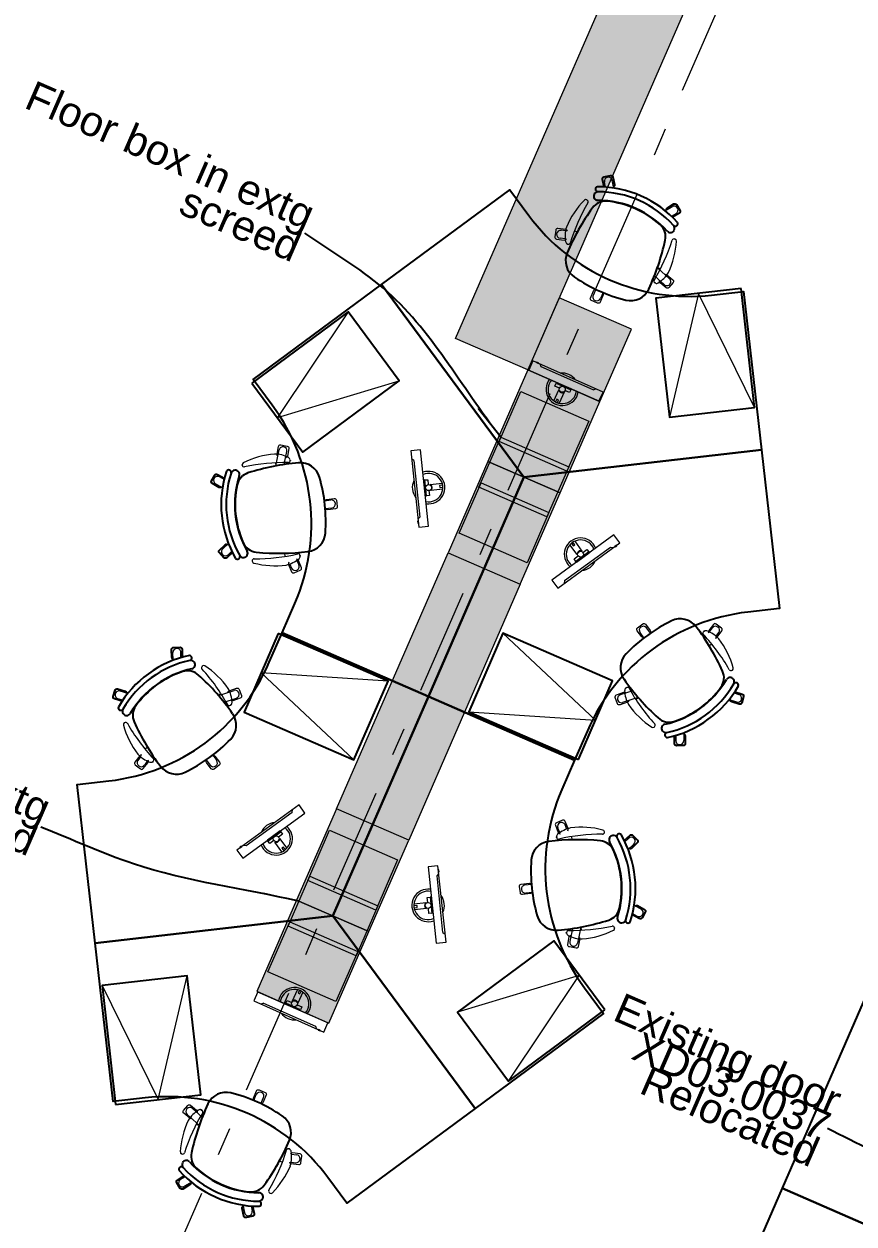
# Model space of a CAD drawing. Header units: millimetres. Extents: x -35034 to 431752, y -71616 to 25069.
# Drawn here: x 368942 to 373104, y -10963 to -4946 of the extents above; entities that cross this region are included whole.
import ezdxf
from ezdxf.enums import TextEntityAlignment as Align

# ---------------------------------------------------------------- set-up
doc = ezdxf.new("R2010")
doc.units = ezdxf.units.MM
doc.header["$MEASUREMENT"] = 0
doc.linetypes.add('Double Dashed', pattern=[1093.611073, 529.166651, -211.666656, 141.111112, -211.666656])
for name, color, linetype in [('A-15-MG_Structural_Grid', 7, 'Continuous'), ('A-25-M_Wall_Int', 7, 'Continuous'), ('ArchiCAD Doors', 7, 'Continuous')]:
    doc.layers.add(name, color=color, linetype=linetype)
for name, color, linetype, lineweight, true_color in [('A-15-MG_Structural_Grid_Pen_No__163', 7, 'Continuous', 0, 0x750077), ('A-35-M_FFE_Loose_SIEMENS P2_Pen_No__251', 7, 'Continuous', 13, 0xe8e8e8), ('ArchiCAD Doors_Pen_No__23', 7, 'Continuous', 30, 0x2a2a2a), ('ArchiCAD Doors_Pen_No__63', 7, 'Continuous', 20, 0x606060)]:
    doc.layers.add(name, color=color, linetype=linetype, lineweight=lineweight, true_color=true_color)
for name, color, linetype, lineweight in [('A-35-M_FFE_Loose_SIEMENS P2_Pen_No__5', 7, 'Continuous', 25), ('A-35-M_FFE_Loose_SIEMENS P2_Pen_No__9', 7, 'Continuous', 13), ('A-95-H_Fill_Plan_FloorTrunking_Pen_No__1', 7, 'Continuous', 13), ('A-95-H_Fill_Plan_FloorTrunking_Pen_No__101', 252, 'Continuous', 15), ('A-95-P_Text_1_50_GA_Pen_No__1', 7, 'Continuous', 13), ('A-95-P_Text_1_50_GA_Pen_No__85', 8, 'Continuous', 20), ('ArchiCAD Doors_Pen_No__1', 7, 'Continuous', 13), ('ArchiCAD Doors_Pen_No__3', 7, 'Continuous', 18), ('New_A-95-H_Fill_Plan_FloorTrunking_Pen_No__1', 7, 'Continuous', 13), ('New_A-95-H_Fill_Plan_FloorTrunking_Pen_No__101', 252, 'Continuous', 15), ('New_A-95-P_Text_1_50_GA_Pen_No__1', 7, 'Continuous', 13), ('New_A-95-P_Text_1_50_GA_Pen_No__101', 252, 'Continuous', 15), ('New_A-95-P_Text_1_50_GA_Pen_No__85', 8, 'Continuous', 20)]:
    doc.layers.add(name, color=color, linetype=linetype, lineweight=lineweight)
doc.styles.add('GENERATED_STYLE_4', font='')
doc.styles.get('GENERATED_STYLE_4').set_extended_font_data('Swis721 BT')
doc.dimstyles.new('GENERATED_STYLE__3', dxfattribs={"dimtxt": 0.18, "dimasz": 182.4, "dimexe": 0.18, "dimexo": 0.0625, "dimgap": 0.09, "dimtad": 0, "dimtih": 1, "dimtoh": 1, "dimdec": 4, "dimzin": 0, "dimdsep": 46, "dimcen": 0.09, "dimadec": 0, "dimazin": 0, "dimtfac": 1, "dimtdec": 4, "dimtmove": 0, "dimatfit": 3, "dimldrblk": 'ARROWHEAD_5', "dimfxl": 1, "dimtolj": 1, "dimtzin": 0, "dimarcsym": 0})

# ---------------------------------------------------------------- blocks, each defined once
blk = doc.blocks.new('Door with Sidelight on Side 2 19_3')
at = {"layer": 'ArchiCAD Doors_Pen_No__1', "linetype": 'Continuous'}
for p, q in [((-1036.5, 0), (-1036.5, -15)), ((1036.5, 0), (1036.5, -15)), ((-1036.5, -15), (-1036.5, -115)), ((1036.5, -15), (1036.5, -115)), ((-1036.5, -115), (-1036.5, -130)), ((1036.5, -115), (1036.5, -130))]:
    blk.add_line(p, q, dxfattribs=at)
at = {"layer": 'ArchiCAD Doors_Pen_No__23', "linetype": 'Continuous'}
for p, q in [((-1026.5, 0), (-1036.5, 0)), ((-1036.5, 0), (-1036.5, -130)), ((-960.5, 0), (-1026.5, 0)), ((-1026.5, 0), (-1026.5, -130)), ((-48.5, 0), (-960.5, 0)), ((-960.5, 0), (-960.5, -130)), ((-960.5, -130), (-960.5, 0)), ((-48.5, -130), (-48.5, 0)), ((63.5, 0), (-48.5, 0)), ((-48.5, 0), (-48.5, -130)), ((63.5, -130), (63.5, 0)), ((1026.5, 0), (960.5, 0)), ((960.5, 0), (960.5, -130)), ((1026.5, 0), (1036.5, 0)), ((1026.5, -130), (1026.5, 0)), ((1036.5, 0), (1036.5, -130)), ((-1026.5, -130), (-1036.5, -130)), ((-1026.5, -130), (-960.5, -130)), ((-960.5, -130), (-48.5, -130)), ((-48.5, -130), (63.5, -130)), ((960.5, -130), (1026.5, -130)), ((1026.5, -130), (1036.5, -130))]:
    blk.add_line(p, q, dxfattribs=at)
at = {"layer": 'ArchiCAD Doors_Pen_No__3', "linetype": 'Continuous'}
blk.add_line((960.5, 0), (960.5, 896.9), dxfattribs=at)
at = {"layer": 'ArchiCAD Doors_Pen_No__63', "linetype": 'Continuous'}
blk.add_arc((960.5, 0), 896.9, 90, 180, dxfattribs=at)
blk = doc.blocks.new('Wall_199_1', base_point=(389414.6, -10857.6))
at = {"layer": 'ArchiCAD Doors', "color": 251, "linetype": 'Continuous', "lineweight": 20, "true_color": 0x606060, "zscale": 1000, "rotation": 156.4404149440987}
blk.add_blockref('Door with Sidelight on Side 2 19_3', (374111.1, -4326.3), dxfattribs=at)
blk = doc.blocks.new('Standard grid marker')
at = {"layer": 'A-15-MG_Structural_Grid_Pen_No__163', "linetype": 'Double Dashed'}
blk.add_line((1000, 0), (29726, 0), dxfattribs=at)
at = {"layer": 'A-15-MG_Structural_Grid_Pen_No__163', "style": 'GENERATED_STYLE_4'}
for tag, p in [('AC_MarkerText_1_0', (-500, 41.2)), ('AC_MarkerText_1_1', (31226, 41.2))]:
    blk.add_attdef(tag, text='', height=350, rotation=90, dxfattribs=at).set_placement(p, align=Align.MIDDLE_CENTER)
blk = doc.blocks.new('ARROWHEAD_5')
at = {"color": 0, "linetype": 'Continuous', "lineweight": 0}
blk.add_line((0, 0), (-1, 0), dxfattribs=at)
blk.add_solid([(-1, 0.2679), (0, 0), (-1, -0.2679), (-1, 0.2679)], dxfattribs=at)

msp = doc.modelspace()

# ---------------------------------------------------------------- hatches: boundary and pattern name
at = {"layer": 'A-95-H_Fill_Plan_FloorTrunking_Pen_No__101', "linetype": 'Continuous', "lineweight": 0, "true_color": 0x727272}
for points in [[(371467.9, -6680.7), (371105.8, -6522.8), (372297.4, -3790.2), (372659.5, -3948.1)], [(371625.8, -6318.6), (371467.9, -6680.7), (371830, -6838.6), (371987.9, -6476.5)], [(371630.1, -7296.9), (371830, -6838.6), (371467.9, -6680.7), (371268.1, -7139)], [(371430.3, -7755.2), (371630.1, -7296.9), (371268.1, -7139), (371068.2, -7597.4)], [(370508.6, -8880.7), (371068.2, -7597.4), (371430.3, -7755.2), (370870.7, -9038.5)], [(370670.8, -9496.9), (370870.7, -9038.5), (370508.6, -8880.7), (370308.8, -9339)], [(370471, -9955.2), (370670.8, -9496.9), (370308.8, -9339), (370108.9, -9797.3)]]:
    msp.add_hatch(color=8, dxfattribs=at).paths.add_polyline_path(points)
at = {"layer": 'New_A-95-H_Fill_Plan_FloorTrunking_Pen_No__101', "linetype": 'Continuous', "lineweight": 0, "true_color": 0x727272}
for points in [[(371664.6, -7188.7), (371323.9, -7040.1), (371433.4, -6788.9), (371774.2, -6937.5)], [(371464.8, -7647), (371124, -7498.4), (371233.6, -7247.3), (371574.3, -7395.9)], [(370705.4, -9388.6), (370364.6, -9240.1), (370474.1, -8988.9), (370814.9, -9137.5)], [(370505.5, -9847), (370164.7, -9698.4), (370274.3, -9447.2), (370615, -9595.8)]]:
    msp.add_hatch(color=8, dxfattribs=at).paths.add_polyline_path(points)
at = {"layer": 'New_A-95-P_Text_1_50_GA_Pen_No__101', "linetype": 'Continuous', "lineweight": 0, "true_color": 0x727272}
for points in [[(371564.1, -7417.4), (371223, -7269), (371332.3, -7017.8), (371673.2, -7166)], [(370606.9, -9618.2), (370265.8, -9469.9), (370375, -9218.6), (370715.9, -9366.9)]]:
    msp.add_hatch(color=8, dxfattribs=at).paths.add_polyline_path(points)

# ---------------------------------------------------------------- linework, layer by layer
at = {"layer": 'A-35-M_FFE_Loose_SIEMENS P2_Pen_No__251', "linetype": 'Continuous'}
for p, q in [((371535.2, -6664.8), (371530.1, -6651.6)), ((371795.5, -6780.8), (371535.2, -6664.8)), ((371795.5, -6780.8), (371808.7, -6775.7)), ((370896.1, -7135), (370885.1, -7126.1)), ((370896.1, -7135), (370925.9, -7418.4)), ((370925.9, -7418.4), (370917, -7429.4)), ((371652.6, -7736.8), (371883.2, -7569.3)), ((371883.2, -7569.3), (371897.1, -7571.5)), ((371652.6, -7736.8), (371650.4, -7750.8)), ((370286.3, -8899.1), (370055.7, -9066.6)), ((370286.3, -8899.1), (370288.5, -8885.1)), ((370055.7, -9066.6), (370041.8, -9064.4)), ((371013, -9217.5), (371021.9, -9206.5)), ((371042.8, -9500.9), (371013, -9217.5)), ((371042.8, -9500.9), (371053.8, -9509.8)), ((370143.4, -9855.2), (370130.2, -9860.2)), ((370143.4, -9855.2), (370403.7, -9971.1)), ((370403.7, -9971.1), (370408.8, -9984.3))]:
    msp.add_line(p, q, dxfattribs=at)
at = {"layer": 'A-35-M_FFE_Loose_SIEMENS P2_Pen_No__251', "linetype": 'Continuous', "flags": 128}
for points in [[(371845.3, -6792), (371493.6, -6635.4), (371473.2, -6681), (371824.9, -6837.6)], [(371522, -6645.3), (371512.8, -6641.2), (371511.8, -6643.5), (371521, -6647.6)], [(371685.6, -6775.6), (371612.5, -6743.1), (371610.5, -6747.6), (371683.6, -6780.2)], [(370880.9, -7086.3), (370921.1, -7469.2), (370970.9, -7464), (370930.6, -7081.1)], [(370946.6, -7232.8), (370954.9, -7312.3), (370959.9, -7311.8), (370951.5, -7232.2)], [(370915.5, -7439.6), (370916.6, -7449.6), (370919.1, -7449.3), (370918, -7439.4)], [(371618, -7774.3), (371929.5, -7548), (371900.1, -7507.6), (371588.6, -7733.9)], [(371906.7, -7567.7), (371914.8, -7561.8), (371913.3, -7559.8), (371905.2, -7565.7)], [(371712, -7644.2), (371776.7, -7597.2), (371773.8, -7593.2), (371709.1, -7640.2)], [(370320.9, -8861.6), (370009.4, -9087.9), (370038.8, -9128.3), (370350.3, -8902.1)], [(370226.9, -8991.7), (370162.2, -9038.7), (370165.1, -9042.8), (370229.8, -8995.7)], [(370032.2, -9068.2), (370024.1, -9074.1), (370025.6, -9076.1), (370033.7, -9070.3)], [(371058, -9549.6), (371017.8, -9166.7), (370968, -9171.9), (371008.3, -9554.8)], [(371023.4, -9196.3), (371022.3, -9186.3), (371019.9, -9186.6), (371020.9, -9196.5)], [(370992.3, -9403.2), (370984, -9323.6), (370979, -9324.1), (370987.4, -9403.7)], [(370093.6, -9844), (370445.3, -10000.5), (370465.7, -9954.9), (370114, -9798.3)], [(370253.3, -9860.3), (370326.4, -9892.8), (370328.4, -9888.3), (370255.3, -9855.7)], [(370416.9, -9990.6), (370426.1, -9994.7), (370427.1, -9992.4), (370417.9, -9988.3)]]:
    msp.add_lwpolyline(points, close=True, dxfattribs=at)
for points in [[(371598.8, -6835.5), (371623.6, -6779.7, 0.565741), (371651, -6792), (371626.2, -6847.7)], [(371041.9, -7278.1), (370981.2, -7284.4, 0.565741), (370978, -7254.6), (371038.7, -7248.2)], [(371703.6, -7539.1), (371739.4, -7588.4, 0.565741), (371715.2, -7606.1), (371679.3, -7556.7)], [(370235.3, -9096.9), (370199.5, -9047.5, 0.565741), (370223.7, -9029.9), (370259.6, -9079.2)], [(370897, -9357.9), (370957.7, -9351.5, 0.565741), (370960.9, -9381.3), (370900.2, -9387.7)], [(370340.1, -9800.4), (370315.3, -9856.2, 0.565741), (370287.9, -9844), (370312.7, -9788.2)]]:
    msp.add_lwpolyline(points, format="xyb", dxfattribs=at)
for points in [[(371627.2, -6771.5), (371604.4, -6761.3), (371610.5, -6747.6), (371683.6, -6780.2), (371677.5, -6793.9), (371654.6, -6783.7)], [(371616.5, -6844.9), (371622.9, -6830.3), (371613.8, -6826.3), (371607.3, -6840.8)], [(370972.2, -7285.4), (370974.8, -7310.2), (370959.9, -7311.8), (370951.5, -7232.2), (370966.5, -7230.7), (370969.1, -7255.5)], [(371041.2, -7258), (371025.3, -7259.7), (371026.3, -7269.6), (371042.2, -7268)], [(371686.6, -7549.7), (371695.9, -7562.6), (371704, -7556.7), (371694.7, -7543.8)], [(371744.7, -7595.7), (371765, -7581), (371773.8, -7593.2), (371709.1, -7640.2), (371700.2, -7628), (371720.5, -7613.4)], [(370194.2, -9040.2), (370173.9, -9054.9), (370165.1, -9042.8), (370229.8, -8995.7), (370238.7, -9007.9), (370218.4, -9022.6)], [(370252.3, -9086.2), (370243, -9073.3), (370234.9, -9079.2), (370244.3, -9092.1)], [(370966.7, -9350.5), (370964.1, -9325.7), (370979, -9324.1), (370987.4, -9403.7), (370972.4, -9405.2), (370969.8, -9380.4)], [(370897.7, -9377.9), (370913.6, -9376.2), (370912.6, -9366.3), (370896.7, -9368)], [(370322.5, -9791), (370316, -9805.6), (370325.1, -9809.6), (370331.6, -9795.1)], [(370311.7, -9864.4), (370334.5, -9874.6), (370328.4, -9888.3), (370255.3, -9855.7), (370261.4, -9842), (370284.3, -9852.2)]]:
    msp.add_lwpolyline(points, dxfattribs=at)
at = {"layer": 'A-35-M_FFE_Loose_SIEMENS P2_Pen_No__251', "linetype": 'Continuous'}
for centre in [(371640.9, -6777.6), (370970.6, -7270.5), (371732.6, -7604.5), (370206.3, -9031.4), (370968.3, -9365.5), (370298, -9858.3)]:
    msp.add_circle(centre, 15, dxfattribs=at)
for centre, radius, start, end in [((371640.9, -6777.6), 81.6, 141.81589, 350.18415), ((371640.9, -6777.6), 71.6, 139.78441, 352.21563), ((371640.9, -6777.6), 81.6, 35.05218, 96.94786), ((370970.6, -7270.5), 81.6, 261.81589, 110.18415), ((370970.6, -7270.5), 71.6, 259.78441, 112.21563), ((370970.6, -7270.5), 81.6, 155.05218, 216.94786), ((371732.6, -7604.5), 81.6, 21.81589, 230.18415), ((371732.6, -7604.5), 71.6, 19.78441, 232.21563), ((371732.6, -7604.5), 81.6, 275.05218, 336.94786), ((370206.3, -9031.4), 81.6, 95.05218, 156.94786), ((370206.3, -9031.4), 81.6, 201.81589, 50.18415), ((370206.3, -9031.4), 71.6, 199.78441, 52.21563), ((370968.3, -9365.5), 81.6, 81.81589, 290.18415), ((370968.3, -9365.5), 71.6, 79.78441, 292.21563), ((370968.3, -9365.5), 81.6, 335.05218, 36.94786), ((370298, -9858.3), 81.6, 321.81589, 170.18415), ((370298, -9858.3), 71.6, 319.78441, 172.21563), ((370298, -9858.3), 81.6, 215.05218, 276.94786)]:
    msp.add_arc(centre, radius, start, end, dxfattribs=at)
at = {"layer": 'A-35-M_FFE_Loose_SIEMENS P2_Pen_No__5', "linetype": 'Continuous'}
for p, q in [((371800.7, -5799.5), (371800.2, -5800.5)), ((371665.7, -6048.3), (371667.6, -6049.2)), ((372108.1, -6245.3), (372106.1, -6244.4)), ((370276.1, -7132.1), (370276.3, -7134.2)), ((370043.7, -7621.2), (370044.7, -7621.1)), ((370326.7, -7613.7), (370326.5, -7611.6)), ((372351.8, -7990.6), (372350.1, -7991.9)), ((372499.8, -8232), (372499.2, -8231.1)), ((371960.1, -8275.2), (371961.8, -8274)), ((369978.8, -8360.7), (369977.1, -8361.9)), ((369439.1, -8404), (369439.7, -8404.8)), ((369587.1, -8645.3), (369588.8, -8644.1)), ((371612.2, -9022.2), (371612.4, -9024.3)), ((371895.2, -9014.7), (371894.2, -9014.8)), ((371662.8, -9503.8), (371662.6, -9501.7)), ((369830.8, -10390.6), (369832.8, -10391.5)), ((370273.2, -10587.6), (370271.3, -10586.7)), ((370138.2, -10836.5), (370138.7, -10835.5))]:
    msp.add_line(p, q, dxfattribs=at)
at = {"layer": 'A-35-M_FFE_Loose_SIEMENS P2_Pen_No__5', "linetype": 'Continuous', "flags": 128}
for points in [[(371851.7, -5763.1), (371842.6, -5725, -0.414214), (371850, -5712.9), (371882.1, -5705.2, -0.414214), (371894.1, -5712.6), (371903.3, -5750.8, -0.339096), (371898.3, -5761.9)], [(372162.3, -5879.3, -0.312027), (372166.9, -5868.9), (372200.4, -5848.3, -0.414214), (372214.1, -5851.7), (372231.4, -5879.8, -0.414214), (372228.1, -5893.6), (372194.6, -5914.1, -0.021405), (372193.8, -5914.5)], [(371665.8, -6093, 0.360038), (371702, -6215.3)], [(369932, -7268.1, -0.312027), (369920.7, -7269.4), (369886.2, -7250.6, -0.414214), (369882.1, -7237), (369897.9, -7208, -0.414214), (369911.5, -7204), (369946, -7222.8, -0.021405), (369946.7, -7223.2)], [(370365.4, -7591.3, 0.360038), (370453.2, -7498.7)], [(369986.7, -7595.2), (369958.2, -7622.2, -0.414214), (369944.1, -7621.8), (369921.3, -7597.8, -0.414214), (369921.7, -7583.7), (369950.2, -7556.7, -0.339096), (369962.3, -7555.4)], [(372313.1, -7968.3, 0.360038), (372189, -7938.5)], [(369689, -8130.7, -0.312027), (369682.3, -8121.5), (369681.3, -8082.3, -0.414214), (369691, -8072), (369724, -8071.2, -0.414214), (369734.3, -8080.9), (369735.3, -8120.2, -0.021405), (369735.3, -8121)], [(369433.1, -8341.6), (369395.5, -8330.4, -0.414214), (369388.7, -8318), (369398.1, -8286.3, -0.414214), (369410.6, -8279.6), (369448.2, -8290.8, -0.339096), (369455.4, -8300.6)], [(372505.8, -8294.3), (372543.4, -8305.5, -0.414214), (372550.2, -8317.9), (372540.8, -8349.6, -0.414214), (372528.3, -8356.3), (372490.7, -8345.1, -0.339096), (372483.5, -8335.3)], [(372249.9, -8505.2, -0.312027), (372256.6, -8514.4), (372257.7, -8553.7, -0.414214), (372247.9, -8563.9), (372214.9, -8564.8, -0.414214), (372204.6, -8555), (372203.6, -8515.8, -0.021405), (372203.7, -8514.9)], [(369625.9, -8667.6, 0.360038), (369749.9, -8697.4)], [(371952.2, -9040.7), (371980.7, -9013.7, -0.414214), (371994.8, -9014.1), (372017.6, -9038.1, -0.414214), (372017.2, -9052.2), (371988.7, -9079.3, -0.339096), (371976.6, -9080.5)], [(371573.5, -9044.7, 0.360038), (371485.7, -9137.2)], [(372006.9, -9367.8, -0.312027), (372018.2, -9366.6), (372052.8, -9385.3, -0.414214), (372056.8, -9398.9), (372041, -9427.9, -0.414214), (372027.4, -9431.9), (371992.9, -9413.1, -0.021405), (371992.2, -9412.7)], [(370273.1, -10542.9, 0.360038), (370236.9, -10420.6)], [(369776.6, -10756.7, -0.312027), (369772, -10767.1), (369738.5, -10787.6, -0.414214), (369724.8, -10784.3), (369707.5, -10756.1, -0.414214), (369710.8, -10742.3), (369744.3, -10721.8, -0.021405), (369745.1, -10721.4)], [(370087.2, -10872.8), (370096.3, -10911, -0.414214), (370088.9, -10923), (370056.8, -10930.7, -0.414214), (370044.8, -10923.3), (370035.6, -10885.1, -0.339096), (370040.6, -10874)]]:
    msp.add_lwpolyline(points, format="xyb", dxfattribs=at)
for points in [[(372390.1, -6305.1), (372549.9, -6286.9), (372640.4, -7081.8), (371448.1, -7217.5), (370734.4, -6252.8), (371377.5, -5777), (371473.1, -5906.3, 0.267949)], [(370186.9, -6857.9), (370091.2, -6728.6), (370734.4, -6252.8), (371448.1, -7217.5), (370969.5, -8318), (370235.8, -7998.9), (370300, -7851.5, 0.267949)], [(371767.2, -8489.6), (371703.1, -8637), (370969.5, -8318), (371448.1, -7217.5), (372640.4, -7081.8), (372730.8, -7876.7), (372571.1, -7894.9, 0.267949)], [(370171.7, -8146.3), (370235.8, -7998.9), (370969.5, -8318), (370490.8, -9418.4), (369298.5, -9554.1), (369208.1, -8759.2), (369367.8, -8741.1, 0.267949)], [(371752, -9778), (371847.7, -9907.3), (371204.5, -10383.1), (370490.8, -9418.4), (370969.5, -8318), (371703.1, -8637), (371638.9, -8784.5, 0.267949)], [(369548.8, -10330.8), (369389, -10349), (369298.5, -9554.1), (370490.8, -9418.4), (371204.5, -10383.1), (370561.4, -10858.9), (370465.8, -10729.6, 0.267949)]]:
    msp.add_lwpolyline(points, format="xyb", close=True, dxfattribs=at)
for points in [[(372537.6, -6272.3), (372110.4, -6320.9), (372178.2, -6917.1), (372605.5, -6868.4)], [(370084.7, -6746.6), (370340.4, -7092.3), (370822.8, -6735.4), (370567, -6389.7)], [(370217, -8002.2), (370045.5, -8396.5), (370595.7, -8635.8), (370767.2, -8241.5)], [(371721.9, -8633.7), (371893.4, -8239.4), (371343.2, -8000.1), (371171.7, -8394.4)], [(371854.2, -9889.3), (371598.5, -9543.6), (371116.1, -9900.5), (371371.9, -10246.2)], [(369401.3, -10363.6), (369828.5, -10315), (369760.7, -9718.8), (369333.4, -9767.5)], [(373230.4, -10994.8), (373653.1, -10022.7), (373167.1, -9811.4), (372744.4, -10783.4)], [(372807.6, -11966.8), (373230.4, -10994.8), (372744.4, -10783.4), (372321.6, -11755.4)]]:
    msp.add_lwpolyline(points, close=True, dxfattribs=at)
at = {"layer": 'A-35-M_FFE_Loose_SIEMENS P2_Pen_No__5', "linetype": 'Continuous'}
for centre, radius, start, end in [((371820.4, -5774.6), 12.9, 102.98013, 256.96536), ((371817.2, -6303.2), 541.3, 42.01696, 89.98308), ((371857.7, -5914.1), 80, 84.06711, 144.40641), ((371819.4, -5809), 21, 156.00002, 269.74273), ((371820.5, -5808.9), 21.9, 89.02861, 154.40601), ((371817.2, -6303.2), 473.2, 42.25365, 89.74639), ((371816.9, -6304), 517.1, 42.34737, 89.65268), ((371817.2, -6303.2), 471.3, 47.93293, 84.06711), ((372760.8, -6560.5), 1190.7, 144.40641, 156.88207), ((372079.4, -6012.8), 80, 347.59364, 47.93293), ((372183.5, -5969.9), 21, 336.00002, 42.30819), ((372208, -5947.1), 12.9, 235.03469, 29.01992), ((372183, -5970.9), 21, 222.25731, 336.00002), ((370994.6, -5774.2), 1190.7, 335.11797, 347.59364), ((372160.1, -5533.2), 821.7, 236.11663, 255.88342), ((371984, -6233.1), 100, 255.88342, 335.11797), ((370424.8, -8331.9), 1190.7, 95.11797, 107.59364), ((370327.5, -7245.6), 100, 15.88342, 95.11797), ((370471.7, -7355), 541.3, 162.01696, 209.98308), ((370472.6, -7354.9), 517.1, 162.34737, 209.65268), ((369967.9, -7194.6), 12.9, 355.03469, 149.01992), ((369999.9, -7204.5), 21, 96.00002, 162.30819), ((370471.6, -7355), 473.2, 162.25365, 209.74639), ((370000.9, -7204.4), 21, 342.25731, 96.00002), ((370089.1, -7273.2), 80, 107.59364, 167.93293), ((369633.4, -7443.1), 821.7, 356.11663, 15.88342), ((370471.7, -7355), 471.3, 167.93293, 204.06711), ((370114.4, -7514.5), 80, 204.06711, 264.40641), ((370012.3, -7616.6), 12.9, 222.98013, 16.96536), ((370042, -7599.3), 21.9, 209.02861, 274.40601), ((370042.5, -7600.2), 21, 276.00002, 29.74273), ((370222.7, -6409.2), 1190.7, 264.40641, 276.88207), ((372550.7, -8676.3), 821.7, 116.11663, 135.88342), ((371360.7, -8682.9), 1190.7, 24.40641, 36.88207), ((369883.6, -8641.5), 541.3, 102.01696, 149.98308), ((369770.6, -8125.1), 12.9, 295.03469, 89.01992), ((372032.6, -8173.9), 100, 135.88342, 215.11797), ((369884.1, -8642.3), 517.1, 102.34737, 149.65268), ((369883.6, -8641.5), 473.2, 102.25365, 149.74639), ((369778, -8157.7), 21, 36.00002, 102.30819), ((369778.7, -8158.6), 21, 282.25731, 36.00002), ((369883.6, -8641.5), 471.3, 107.93293, 144.06711), ((369763.1, -8269.3), 80, 47.59364, 107.93293), ((369014.1, -9089.4), 1190.7, 35.11797, 47.59364), ((372924.8, -7546.5), 1190.7, 215.11797, 227.59364), ((372055.3, -7994.4), 473.2, 282.25365, 329.74639), ((372372.1, -8224), 80, 324.06711, 24.40641), ((372482.2, -8243.4), 21, 36.00002, 149.74273), ((372481.7, -8244.3), 21.9, 329.02861, 34.40601), ((372054.8, -7993.7), 517.1, 282.34737, 329.65268), ((372055.3, -7994.4), 541.3, 282.01696, 329.98308), ((372055.3, -7994.4), 471.3, 287.93293, 324.06711), ((372511.6, -8261.4), 12.9, 342.98013, 136.96536), ((369427.3, -8374.5), 12.9, 162.98013, 316.96536), ((369457.2, -8391.6), 21.9, 149.02861, 214.40601), ((369456.7, -8392.5), 21, 216.00002, 329.74273), ((369566.8, -8411.9), 80, 144.06711, 204.40641), ((369906.3, -8462), 100, 315.88342, 35.11797), ((370578.2, -7953), 1190.7, 204.40641, 216.88207), ((372175.8, -8366.6), 80, 227.59364, 287.93293), ((372160.2, -8477.4), 21, 102.25731, 216.00002), ((369388.2, -7959.6), 821.7, 296.11663, 315.88342), ((372160.9, -8478.2), 21, 216.00002, 282.30819), ((372168.3, -8510.8), 12.9, 115.03469, 269.01992), ((371896.4, -9035.7), 21, 96.00002, 209.74273), ((371896.9, -9036.6), 21.9, 29.02861, 94.40601), ((371926.6, -9019.3), 12.9, 42.98013, 196.96536), ((371466.3, -9281), 517.1, 342.34737, 29.65268), ((371467.2, -9280.9), 541.3, 342.01696, 29.98308), ((371716.2, -10226.7), 1190.7, 84.40641, 96.88207), ((371824.5, -9121.4), 80, 24.06711, 84.40641), ((371467.3, -9280.9), 473.2, 342.25365, 29.74639), ((372305.5, -9192.8), 821.7, 176.11663, 195.88342), ((371467.2, -9280.9), 471.3, 347.93293, 24.06711), ((371849.8, -9362.7), 80, 287.59364, 347.93293), ((371611.4, -9390.3), 100, 195.88342, 275.11797), ((371514.1, -8304), 1190.7, 275.11797, 287.59364), ((371938, -9431.5), 21, 162.25731, 276.00002), ((371939, -9431.4), 21, 276.00002, 342.30819), ((371971, -9441.3), 12.9, 175.03469, 329.01992), ((369954.9, -10402.8), 100, 75.88342, 155.11797), ((369778.8, -11102.7), 821.7, 56.11663, 75.88342), ((370944.3, -10861.7), 1190.7, 155.11797, 167.59364), ((369178.1, -10075.4), 1190.7, 324.40641, 336.88207), ((369755.9, -10665), 21, 42.25731, 156.00002), ((369859.6, -10623.1), 80, 167.59364, 227.93293), ((369730.9, -10688.8), 12.9, 55.03469, 209.01992), ((370121.7, -10332.7), 541.3, 222.01696, 269.98308), ((369755.4, -10666), 21, 156.00002, 222.30819), ((370122.1, -10331.9), 517.1, 222.34737, 269.65268), ((370121.7, -10332.7), 473.2, 222.25365, 269.74639), ((370121.7, -10332.7), 471.3, 227.93293, 264.06711), ((370081.3, -10721.8), 80, 264.06711, 324.40641), ((370119.5, -10826.9), 21, 336.00002, 89.74273), ((370118.4, -10827), 21.9, 269.02861, 334.40601), ((370118.5, -10861.3), 12.9, 282.98013, 76.96536)]:
    msp.add_arc(centre, radius, start, end, dxfattribs=at)
at = {"layer": 'A-35-M_FFE_Loose_SIEMENS P2_Pen_No__9', "linetype": 'Continuous'}
for p, q in [((371857.8, -5763.5), (371852.3, -5738.7)), ((371899.7, -5768.3), (371891.4, -5730.2)), ((371764.8, -5827.9), (371763, -5827.1)), ((372157.3, -5882.2), (372191.7, -5862.1)), ((372189.1, -5909.9), (372211.9, -5896.6)), ((371657.3, -5983), (371634.7, -5980.5)), ((371701.9, -5982.3), (371716.4, -5988.8)), ((371655.3, -6023), (371630.3, -6020.2)), ((371680.8, -6044.1), (371686.7, -6046.7)), ((372205.6, -6024.1), (372207.3, -6024.9)), ((372118.1, -6168.5), (372179.2, -6222.9)), ((372132.8, -6174.2), (372118.4, -6167.8)), ((372101.1, -6231.2), (372095.2, -6228.6)), ((372103.2, -6208.7), (372152.6, -6252.8)), ((371808.9, -6276.1), (371795.6, -6306.5)), ((371845.5, -6292.3), (371832.2, -6322.6)), ((372324, -6296.6), (372178.2, -6917.1)), ((372605.5, -6868.4), (372324, -6296.6)), ((370567, -6389.7), (370212.6, -6919.4)), ((370212.6, -6919.4), (370822.8, -6735.4)), ((370204.5, -7161.8), (370221.1, -7081.6)), ((370246.9, -7154.6), (370260.3, -7089.7)), ((370035.8, -7158.2), (370035.6, -7156.3)), ((370202.1, -7146.2), (370203.8, -7161.9)), ((370267.4, -7145.2), (370268.1, -7151.6)), ((369945.2, -7229.6), (369922.2, -7216.5)), ((369937, -7271), (369902.4, -7251.3)), ((370448, -7336), (370481, -7332.4)), ((370452.3, -7375.8), (370485.3, -7372.1)), ((369967.2, -7551), (369938.3, -7577.2)), ((369984, -7589.7), (369965.2, -7606.8)), ((370086.2, -7638.1), (370086.4, -7640)), ((370251.4, -7615.3), (370249.8, -7599.5)), ((370309.9, -7635.3), (370320.1, -7658.4)), ((370315.5, -7602.7), (370314.8, -7596.3)), ((370274.3, -7653.7), (370283.4, -7674.5)), ((371807.6, -8436.6), (371343.2, -8000.1)), ((372050.7, -8024.4), (372031.1, -7997.7)), ((372083, -8000.8), (372063.3, -7974)), ((372378.9, -7994.3), (372393.9, -7974)), ((372412.6, -8016), (372426.1, -7997.7)), ((372347.9, -8005.8), (372342.7, -8009.6)), ((372390.9, -8055), (372378, -8064.3)), ((369689, -8136.5), (369688.8, -8096.6)), ((369728.9, -8122.9), (369728.8, -8096.4)), ((369836.1, -8165.6), (369837.6, -8164.5)), ((370767.2, -8241.5), (370131.3, -8199.3)), ((370131.3, -8199.3), (370595.7, -8635.8)), ((372493.2, -8186.6), (372494.7, -8185.5)), ((369461.6, -8302.6), (369424.4, -8290.7)), ((369917.3, -8313.6), (369995.1, -8287.9)), ((371994.2, -8289.3), (371931.3, -8310.1)), ((371975.8, -8276.2), (371981, -8272.4)), ((372502.4, -8299.3), (372526.6, -8307.1)), ((369436.5, -8336.6), (369412.3, -8328.8)), ((369929.7, -8303.7), (369916.9, -8313)), ((369944.7, -8346.6), (370007.6, -8325.9)), ((369963.2, -8359.7), (369957.9, -8363.5)), ((372021.6, -8322.4), (371943.8, -8348)), ((372009.2, -8332.2), (372022, -8322.9)), ((372477.3, -8333.3), (372514.5, -8345.2)), ((371171.7, -8394.4), (371807.6, -8436.6)), ((369445.7, -8449.3), (369444.2, -8450.4)), ((372102.8, -8470.3), (372101.3, -8471.4)), ((372210, -8513), (372210.1, -8539.5)), ((372249.9, -8499.4), (372250.1, -8539.3)), ((369548.1, -8581), (369560.9, -8571.6)), ((369526.3, -8619.9), (369512.8, -8638.3)), ((369560, -8641.6), (369545.1, -8661.9)), ((369591, -8630.1), (369596.2, -8626.3)), ((369855.9, -8635.1), (369875.6, -8661.9)), ((369888.3, -8611.6), (369907.9, -8638.3)), ((371664.6, -8982.3), (371655.5, -8961.4)), ((371629, -9000.6), (371618.8, -8977.5)), ((371687.5, -9020.6), (371689.1, -9036.4)), ((371852.7, -8997.8), (371852.5, -8995.9)), ((371623.4, -9033.2), (371624.1, -9039.7)), ((371954.9, -9046.2), (371973.7, -9029.1)), ((371971.7, -9084.9), (372000.6, -9058.7)), ((371486.6, -9260.2), (371453.6, -9263.8)), ((371490.9, -9299.9), (371457.9, -9303.6)), ((372001.9, -9364.9), (372036.5, -9384.7)), ((371993.7, -9406.3), (372016.7, -9419.4)), ((371671.5, -9490.7), (371670.8, -9484.3)), ((371692.1, -9481.3), (371678.6, -9546.2)), ((371734.4, -9474.1), (371717.8, -9554.3)), ((371736.8, -9489.8), (371735.1, -9474)), ((371903.1, -9477.7), (371903.3, -9479.6)), ((369614.9, -10339.3), (369760.7, -9718.8)), ((371726.4, -9716.5), (371116.1, -9900.5)), ((371371.9, -10246.2), (371726.4, -9716.5)), ((369333.4, -9767.5), (369614.9, -10339.3)), ((370093.4, -10343.6), (370106.7, -10313.3)), ((370130, -10359.9), (370143.4, -10329.4)), ((369835.7, -10427.2), (369786.3, -10383.1)), ((369837.9, -10404.7), (369843.7, -10407.3)), ((369820.8, -10467.5), (369759.7, -10413)), ((369806.1, -10461.7), (369820.6, -10468.2)), ((370258.1, -10591.8), (370252.2, -10589.2)), ((369733.3, -10611.8), (369731.6, -10611)), ((370237, -10653.6), (370222.5, -10647.1)), ((370283.6, -10612.9), (370308.6, -10615.7)), ((370281.7, -10653), (370304.2, -10655.4)), ((369749.9, -10726), (369727, -10739.3)), ((369781.6, -10753.7), (369747.2, -10773.8)), ((370174.1, -10808.1), (370175.9, -10808.8)), ((370039.2, -10867.6), (370047.5, -10905.7)), ((370081.2, -10872.4), (370086.6, -10897.2))]:
    msp.add_line(p, q, dxfattribs=at)
at = {"layer": 'A-35-M_FFE_Loose_SIEMENS P2_Pen_No__9', "linetype": 'Continuous', "flags": 128}
for points in [[(371851.7, -5763.1), (371842.6, -5725, -0.414214), (371850, -5712.9), (371882.1, -5705.2, -0.414214), (371894.1, -5712.6), (371903.3, -5750.8, -0.339096), (371898.3, -5761.9)], [(372162.3, -5879.3, -0.312027), (372166.9, -5868.9), (372200.4, -5848.3, -0.414214), (372214.1, -5851.7), (372231.4, -5879.8, -0.414214), (372228.1, -5893.6), (372194.6, -5914.1, -0.021405), (372193.8, -5914.5)], [(371666.6, -5984, 0.292825), (371658.4, -5977), (371619.5, -5971.6, 0.414214), (371608.2, -5980.1), (371603.7, -6012.8, 0.414214), (371612.2, -6024.1), (371651.1, -6029.5, 0.333583), (371661.6, -6023.7)], [(372155.2, -6201.6, -0.292825), (372165.9, -6203), (372196, -6228.3, -0.414214), (372197.2, -6242.3), (372175.9, -6267.6, -0.414214), (372161.8, -6268.8), (372131.8, -6243.5, -0.333583), (372129.1, -6231.8)], [(371844.8, -6293.9, -0.272712), (371846.2, -6304), (371831.1, -6340.3, -0.414214), (371818.1, -6345.7), (371787.5, -6333, -0.414214), (371782.1, -6319.9), (371797.2, -6283.7, -0.353143), (371808.2, -6277.7)], [(370214.6, -7113.1, -0.292825), (370210.5, -7103.1), (370217.4, -7064.5, -0.414214), (370229, -7056.4), (370261.5, -7062.2, -0.414214), (370269.6, -7073.8), (370262.7, -7112.4, -0.333583), (370253.9, -7120.6)], [(369932, -7268.1, -0.312027), (369920.7, -7269.4), (369886.2, -7250.6, -0.414214), (369882.1, -7237), (369897.9, -7208, -0.414214), (369911.5, -7204), (369946, -7222.8, -0.021405), (369946.7, -7223.2)], [(370449.9, -7335.8, -0.272712), (370457.9, -7329.5), (370496.8, -7324.4, -0.414214), (370508, -7333), (370512.3, -7365.8, -0.414214), (370503.7, -7377), (370464.7, -7382.1, -0.353143), (370454, -7375.6)], [(369986.7, -7595.2), (369958.2, -7622.2, -0.414214), (369944.1, -7621.8), (369921.3, -7597.8, -0.414214), (369921.7, -7583.7), (369950.2, -7556.7, -0.339096), (369962.3, -7555.4)], [(370270.5, -7645, 0.292825), (370268.5, -7655.7), (370283.3, -7692, 0.414214), (370296.4, -7697.5), (370327, -7685.1, 0.414214), (370332.5, -7672.1), (370317.7, -7635.7, 0.333583), (370307.4, -7629.5)], [(372049.6, -8022.9, -0.272712), (372040.2, -8019.1), (372016.3, -7987.9, -0.414214), (372018.1, -7973.9), (372044.3, -7953.8, -0.414214), (372058.4, -7955.6), (372082.3, -7986.8, -0.353143), (372081.9, -7999.4)], [(372407.1, -8023.6, 0.292825), (372417.2, -8020), (372441.4, -7989, 0.414214), (372439.6, -7974.9), (372413.6, -7954.6, 0.414214), (372399.5, -7956.4), (372375.4, -7987.4, 0.333583), (372375.2, -7999.4)], [(369689, -8130.7, -0.312027), (369682.3, -8121.5), (369681.3, -8082.3, -0.414214), (369691, -8072), (369724, -8071.2, -0.414214), (369734.3, -8080.9), (369735.3, -8120.2, -0.021405), (369735.3, -8121)], [(369433.1, -8341.6), (369395.5, -8330.4, -0.414214), (369388.7, -8318), (369398.1, -8286.3, -0.414214), (369410.6, -8279.6), (369448.2, -8290.8, -0.339096), (369455.4, -8300.6)], [(369964.6, -8298, -0.292825), (369971.1, -8289.4), (370008.1, -8276, -0.414214), (370020.9, -8282), (370032.1, -8313.1, -0.414214), (370026.1, -8325.9), (369989.2, -8339.3, -0.333583), (369977.7, -8335.7)], [(371974.3, -8338, -0.292825), (371967.8, -8346.5), (371930.8, -8359.9, -0.414214), (371918, -8353.9), (371906.8, -8322.8, -0.414214), (371912.8, -8310), (371949.7, -8296.7, -0.333583), (371961.2, -8300.2)], [(372505.8, -8294.3), (372543.4, -8305.5, -0.414214), (372550.2, -8317.9), (372540.8, -8349.6, -0.414214), (372528.3, -8356.3), (372490.7, -8345.1, -0.339096), (372483.5, -8335.3)], [(372249.9, -8505.2, -0.312027), (372256.6, -8514.4), (372257.7, -8553.7, -0.414214), (372247.9, -8563.9), (372214.9, -8564.8, -0.414214), (372204.6, -8555), (372203.6, -8515.8, -0.021405), (372203.7, -8514.9)], [(369531.8, -8612.4, 0.292825), (369521.7, -8616), (369497.5, -8646.9, 0.414214), (369499.3, -8661), (369525.3, -8681.3, 0.414214), (369539.4, -8679.5), (369563.5, -8648.5, 0.333583), (369563.7, -8636.5)], [(369889.3, -8613, -0.272712), (369898.7, -8616.8), (369922.6, -8648, -0.414214), (369920.8, -8662), (369894.6, -8682.1, -0.414214), (369880.5, -8680.3), (369856.7, -8649.1, -0.353143), (369857, -8636.5)], [(371668.4, -8990.9, 0.292825), (371670.4, -8980.3), (371655.6, -8943.9, 0.414214), (371642.6, -8938.4), (371612, -8950.8, 0.414214), (371606.4, -8963.8), (371621.2, -9000.2, 0.333583), (371631.5, -9006.4)], [(371952.2, -9040.7), (371980.7, -9013.7, -0.414214), (371994.8, -9014.1), (372017.6, -9038.1, -0.414214), (372017.2, -9052.2), (371988.7, -9079.3, -0.339096), (371976.6, -9080.5)], [(371489.1, -9300.1, -0.272712), (371481.1, -9306.4), (371442.1, -9311.5, -0.414214), (371430.9, -9302.9), (371426.6, -9270.1, -0.414214), (371435.2, -9258.9), (371474.2, -9253.8, -0.353143), (371484.9, -9260.4)], [(372006.9, -9367.8, -0.312027), (372018.2, -9366.6), (372052.8, -9385.3, -0.414214), (372056.8, -9398.9), (372041, -9427.9, -0.414214), (372027.4, -9431.9), (371992.9, -9413.1, -0.021405), (371992.2, -9412.7)], [(371724.3, -9522.8, -0.292825), (371728.4, -9532.8), (371721.5, -9571.5, -0.414214), (371709.9, -9579.5), (371677.4, -9573.8, -0.414214), (371669.3, -9562.2), (371676.2, -9523.5, -0.333583), (371685, -9515.3)], [(370094.1, -10342, -0.272712), (370092.7, -10331.9), (370107.8, -10295.6, -0.414214), (370120.8, -10290.2), (370151.4, -10302.9, -0.414214), (370156.8, -10316), (370141.7, -10352.2, -0.353143), (370130.7, -10358.3)], [(369783.7, -10434.4, -0.292825), (369773, -10433), (369742.9, -10407.7, -0.414214), (369741.7, -10393.6), (369763, -10368.3, -0.414214), (369777.1, -10367.1), (369807.1, -10392.4, -0.333583), (369809.8, -10404.1)], [(370272.3, -10651.9, 0.292825), (370280.5, -10658.9), (370319.4, -10664.3, 0.414214), (370330.7, -10655.8), (370335.2, -10623.1, 0.414214), (370326.7, -10611.8), (370287.8, -10606.4, 0.333583), (370277.3, -10612.2)], [(369776.6, -10756.7, -0.312027), (369772, -10767.1), (369738.5, -10787.6, -0.414214), (369724.8, -10784.3), (369707.5, -10756.1, -0.414214), (369710.8, -10742.3), (369744.3, -10721.8, -0.021405), (369745.1, -10721.4)], [(370087.2, -10872.8), (370096.3, -10911, -0.414214), (370088.9, -10923), (370056.8, -10930.7, -0.414214), (370044.8, -10923.3), (370035.6, -10885.1, -0.339096), (370040.6, -10874)]]:
    msp.add_lwpolyline(points, format="xyb", dxfattribs=at)
at = {"layer": 'A-35-M_FFE_Loose_SIEMENS P2_Pen_No__9', "linetype": 'Continuous'}
for centre, radius, start, end in [((371871.9, -5734.4), 20, 102.28814, 192.28814), ((371871.9, -5734.4), 20, 12.28814, 102.28814), ((372054.3, -6128.9), 425.8, 135.25736, 157.27106), ((371759, -5836.2), 10, 66.00002, 135.25736), ((371760.7, -5837), 10, 329.51855, 66.00002), ((371816.9, -6304), 517.1, 42.34737, 89.65268), ((372568.8, -6312.7), 927.7, 149.51855, 163.17372), ((372201.8, -5879.3), 20, 30.28814, 120.28814), ((372201.8, -5879.3), 20, 300.28814, 30.28814), ((371632.5, -6000.4), 20, 173.71191, 263.71191), ((371632.5, -6000.4), 20, 83.71191, 173.71191), ((371822, -6011), 167, 163.78068, 188.93861), ((371673.3, -6033.4), 16.8, 192.37286, 242.8016), ((371671.7, -6040), 10, 246.00002, 336.00002), ((371308.6, -5751.6), 926.3, 328.8159, 342.49191), ((371786.5, -6010), 427.5, 334.77306, 356.6986), ((372201.5, -6033.3), 10, 66.00002, 162.48149), ((372203.2, -6034), 10, 356.74268, 66.00002), ((372045.1, -6117.8), 148.1, 301.4184, 329.86239), ((372110.6, -6235.1), 10.3, 157.68121, 244.31883), ((372114.2, -6231.6), 15, 246.00002, 302.8256), ((372165.9, -6237.9), 20, 228.28814, 318.28814), ((372165.9, -6237.9), 20, 318.28814, 48.28814), ((371813.9, -6314.5), 20, 156.28814, 246.28814), ((371813.9, -6314.5), 20, 246.28814, 336.28814), ((370240.7, -7085.7), 20, 78.28814, 168.28814), ((370240.7, -7085.7), 20, 348.28814, 78.28814), ((370045.5, -7155.3), 10, 116.74268, 186.00002), ((370045.7, -7157.2), 10, 186.00002, 282.48149), ((370233.1, -7528.2), 427.5, 94.77306, 116.6986), ((370248.2, -8071.3), 926.3, 88.8159, 102.49191), ((370197.2, -7250.3), 148.1, 61.4184, 89.86239), ((370266, -7135), 10.3, 277.68121, 4.31883), ((370261.1, -7133.6), 15, 6.00002, 62.8256), ((369912.3, -7233.9), 20, 60.28814, 150.28814), ((370472.6, -7354.9), 517.1, 162.34737, 209.65268), ((369912.3, -7233.9), 20, 150.28814, 240.28814), ((370483.2, -7352.2), 20, 6.28814, 96.28814), ((370483.2, -7352.2), 20, 276.28814, 6.28814), ((369951.8, -7592), 20, 132.28814, 222.28814), ((369951.8, -7592), 20, 222.28814, 312.28814), ((370096.2, -7637.1), 10, 89.51855, 186.00002), ((370096.4, -7638.9), 10, 186.00002, 255.25736), ((370104, -6699.4), 927.7, 269.51855, 283.17372), ((370216.3, -7497), 167, 283.78068, 308.93861), ((370316.5, -7612.6), 10, 6.00002, 96.00002), ((370310, -7614.5), 16.8, 312.37286, 2.8016), ((370202.2, -7236.8), 425.8, 255.25736, 277.27106), ((370301.8, -7666.4), 20, 203.71191, 293.71191), ((370301.8, -7666.4), 20, 293.71191, 23.71191), ((372047.2, -7985.8), 20, 126.28814, 216.28814), ((372047.2, -7985.8), 20, 36.28814, 126.28814), ((372356, -7999.9), 10, 126.00002, 216.00002), ((372360.9, -8004.7), 16.8, 72.37286, 122.8016), ((372306, -8144.6), 167, 43.78068, 68.93861), ((372410, -7985.8), 20, 53.71191, 143.71191), ((372410, -7985.8), 20, 323.71191, 53.71191), ((371671.3, -8640.6), 927.7, 29.51855, 43.17372), ((372087.7, -8286.9), 425.8, 15.25736, 37.27106), ((369708.8, -8096.5), 20, 90.28814, 180.28814), ((369708.8, -8096.5), 20, 0.28814, 90.28814), ((369884.1, -8642.3), 517.1, 102.34737, 149.65268), ((369842, -8173.7), 10, 126.00002, 222.48149), ((369151.6, -8806.2), 926.3, 28.8159, 42.49191), ((369843.5, -8172.6), 10, 56.74268, 126.00002), ((369614.3, -8521.5), 427.5, 34.77306, 56.6986), ((372488.9, -8177.4), 10, 306.00002, 15.25736), ((372487.3, -8178.6), 10, 209.51855, 306.00002), ((369418.4, -8309.8), 20, 72.28814, 162.28814), ((369837, -8351.5), 148.1, 1.4184, 29.86239), ((370001.4, -8306.9), 20, 18.28814, 108.28814), ((370001.4, -8306.9), 20, 288.28814, 18.28814), ((371968.9, -8287.4), 15, 126.00002, 182.8256), ((372101.9, -8284.5), 148.1, 181.4184, 209.86239), ((371967.6, -8282.5), 10.3, 37.68121, 124.31883), ((372787.4, -7829.7), 926.3, 208.8159, 222.49191), ((372054.8, -7993.7), 517.1, 282.34737, 329.65268), ((369418.4, -8309.8), 20, 162.28814, 252.28814), ((369971.3, -8353.4), 10.3, 217.68121, 304.31883), ((369970, -8348.5), 15, 306.00002, 2.8256), ((371937.6, -8329.1), 20, 108.28814, 198.28814), ((371937.6, -8329.1), 20, 198.28814, 288.28814), ((372324.6, -8114.4), 427.5, 214.77306, 236.6986), ((372520.5, -8326.1), 20, 252.28814, 342.28814), ((372520.5, -8326.1), 20, 342.28814, 72.28814), ((369450.1, -8458.5), 10, 126.00002, 195.25736), ((369851.2, -8349.1), 425.8, 195.25736, 217.27106), ((369451.6, -8457.4), 10, 29.51855, 126.00002), ((370267.6, -7995.3), 927.7, 209.51855, 223.17372), ((372095.4, -8463.3), 10, 236.74268, 306.00002), ((372096.9, -8462.2), 10, 306.00002, 42.48149), ((372230.1, -8539.4), 20, 180.28814, 270.28814), ((372230.1, -8539.4), 20, 270.28814, 0.28814), ((369528.9, -8650.1), 20, 143.71191, 233.71191), ((369632.9, -8491.3), 167, 223.78068, 248.93861), ((369528.9, -8650.1), 20, 233.71191, 323.71191), ((369578, -8631.2), 16.8, 252.37286, 302.8016), ((369582.9, -8636), 10, 306.00002, 36.00002), ((369891.7, -8650.1), 20, 216.28814, 306.28814), ((369891.7, -8650.1), 20, 306.28814, 36.28814), ((371637.2, -8969.5), 20, 113.71191, 203.71191), ((371637.2, -8969.5), 20, 23.71191, 113.71191), ((371629, -9021.4), 16.8, 132.37286, 182.8016), ((371622.4, -9023.3), 10, 186.00002, 276.00002), ((371722.6, -9138.9), 167, 103.78068, 128.93861), ((371834.9, -9936.5), 927.7, 89.51855, 103.17372), ((371736.7, -9399.1), 425.8, 75.25736, 97.27106), ((371842.7, -8998.9), 10, 269.51855, 6.00002), ((371842.5, -8997), 10, 6.00002, 75.25736), ((371466.3, -9281), 517.1, 342.34737, 29.65268), ((371987.1, -9043.9), 20, 42.28814, 132.28814), ((371987.1, -9043.9), 20, 312.28814, 42.28814), ((371455.8, -9283.7), 20, 96.28814, 186.28814), ((371455.8, -9283.7), 20, 186.28814, 276.28814), ((372026.6, -9402), 20, 330.28814, 60.28814), ((372026.6, -9402), 20, 240.28814, 330.28814), ((371672.9, -9500.9), 10.3, 97.68121, 184.31883), ((371677.8, -9502.3), 15, 186.00002, 242.8256), ((371690.7, -8564.6), 926.3, 268.8159, 282.49191), ((371705.8, -9107.7), 427.5, 274.77306, 296.6986), ((371893.2, -9478.8), 10, 6.00002, 102.48149), ((371893.4, -9480.6), 10, 296.74268, 6.00002), ((371741.7, -9385.6), 148.1, 241.4184, 269.86239), ((371698.2, -9550.2), 20, 168.28814, 258.28814), ((371698.2, -9550.2), 20, 258.28814, 348.28814), ((370125, -10321.4), 20, 66.28814, 156.28814), ((370125, -10321.4), 20, 336.28814, 66.28814), ((370630.3, -10884.3), 926.3, 148.8159, 162.49191), ((369773, -10398.1), 20, 138.28814, 228.28814), ((369773, -10398.1), 20, 48.28814, 138.28814), ((369893.8, -10518.1), 148.1, 121.4184, 149.86239), ((369824.7, -10404.3), 15, 66.00002, 122.8256), ((369828.3, -10400.8), 10.3, 337.68121, 64.31883), ((370152.4, -10625.9), 427.5, 154.77306, 176.6986), ((370267.2, -10595.9), 10, 66.00002, 156.00002), ((370265.6, -10602.5), 16.8, 12.37286, 62.8016), ((369735.7, -10601.9), 10, 176.74268, 246.00002), ((369737.4, -10602.7), 10, 246.00002, 342.48149), ((369370.1, -10323.3), 927.7, 329.51855, 343.17372), ((370116.9, -10624.9), 167, 343.78068, 8.93861), ((370306.4, -10635.6), 20, 263.71191, 353.71191), ((370306.4, -10635.6), 20, 353.71191, 83.71191), ((370122.1, -10331.9), 517.1, 222.34737, 269.65268), ((369884.6, -10507), 425.8, 315.25736, 337.27106), ((369737.1, -10756.6), 20, 120.28814, 210.28814), ((369737.1, -10756.6), 20, 210.28814, 300.28814), ((370178.2, -10798.9), 10, 149.51855, 246.00002), ((370179.9, -10799.7), 10, 246.00002, 315.25736), ((370067, -10901.5), 20, 192.28814, 282.28814), ((370067, -10901.5), 20, 282.28814, 12.28814)]:
    msp.add_arc(centre, radius, start, end, dxfattribs=at)
at = {"layer": 'A-95-H_Fill_Plan_FloorTrunking_Pen_No__1', "linetype": 'Continuous', "flags": 128}
for points in [[(371467.9, -6680.7), (371105.8, -6522.8), (372297.4, -3790.2), (372659.5, -3948.1)], [(371625.8, -6318.6), (371467.9, -6680.7), (371830, -6838.6), (371987.9, -6476.5)], [(371630.1, -7296.9), (371830, -6838.6), (371467.9, -6680.7), (371268.1, -7139)], [(371430.3, -7755.2), (371630.1, -7296.9), (371268.1, -7139), (371068.2, -7597.4)], [(370508.6, -8880.7), (371068.2, -7597.4), (371430.3, -7755.2), (370870.7, -9038.5)], [(370670.8, -9496.9), (370870.7, -9038.5), (370508.6, -8880.7), (370308.8, -9339)], [(370471, -9955.2), (370670.8, -9496.9), (370308.8, -9339), (370108.9, -9797.3)]]:
    msp.add_lwpolyline(points, close=True, dxfattribs=at)
at = {"layer": 'New_A-95-H_Fill_Plan_FloorTrunking_Pen_No__1', "linetype": 'Continuous', "flags": 128}
for points in [[(371664.6, -7188.7), (371323.9, -7040.1), (371433.4, -6788.9), (371774.2, -6937.5)], [(371464.8, -7647), (371124, -7498.4), (371233.6, -7247.3), (371574.3, -7395.9)], [(370705.4, -9388.6), (370364.6, -9240.1), (370474.1, -8988.9), (370814.9, -9137.5)], [(370505.5, -9847), (370164.7, -9698.4), (370274.3, -9447.2), (370615, -9595.8)]]:
    msp.add_lwpolyline(points, close=True, dxfattribs=at)
at = {"layer": 'New_A-95-P_Text_1_50_GA_Pen_No__1', "linetype": 'Continuous', "flags": 128}
for points in [[(371564.1, -7417.4), (371223, -7269), (371332.3, -7017.8), (371673.2, -7166)], [(370606.9, -9618.2), (370265.8, -9469.9), (370375, -9218.6), (370715.9, -9366.9)]]:
    msp.add_lwpolyline(points, close=True, dxfattribs=at)

# ---------------------------------------------------------------- block references
at = {"layer": 'A-15-MG_Structural_Grid', "color": 8, "linetype": 'Continuous', "lineweight": 15, "zscale": 1000, "rotation": 246.440411583993}
msp.add_blockref('Standard grid marker', (379847.3, 12161.2), dxfattribs=at)
at = {"layer": 'A-25-M_Wall_Int', "color": 250, "lineweight": 50, "true_color": 0x2a2a2a}
msp.add_blockref('Wall_199_1', (389414.6, -10857.6), dxfattribs=at)

# ---------------------------------------------------------------- texts
at = {"layer": 'A-95-P_Text_1_50_GA_Pen_No__1', "linetype": 'Continuous', "insert": (372970.8, -10483.3), "char_height": 150, "width": 1449.312, "attachment_point": 6, "rotation": 336.44041, "line_spacing_factor": 0.564181, "style": 'GENERATED_STYLE_4'}
msp.add_mtext('\\A1;{\\fSwis721 BT|b0|i0|c0|p34;Existing door XD03.0037 Relocated }', dxfattribs=at)
at = {"layer": 'New_A-95-P_Text_1_50_GA_Pen_No__1', "linetype": 'Continuous', "char_height": 150, "width": 1942.397, "attachment_point": 6, "rotation": 336.49416, "line_spacing_factor": 0.70473, "style": 'GENERATED_STYLE_4'}
for insert in [(370350.3, -5994.1), (369026.3, -8972.5)]:
    msp.add_mtext('\\A1;{\\fSwis721 BT|b0|i0|c0|p34;Floor box in extg screed}', dxfattribs=dict(at, insert=insert))

# ---------------------------------------------------------------- leaders
at = {"layer": 'A-95-P_Text_1_50_GA_Pen_No__85', "linetype": 'Continuous', "path_type": 1, "annotation_type": 0, "has_hookline": 1, "hookline_direction": 1, "text_width": 1178.6, "horizontal_direction": (0.916645, -0.399703, 0)}
msp.add_leader([(374325.9, -11268.5), (373854.5, -10941.6), (372970.9, -10483.3)], dimstyle='GENERATED_STYLE__3', dxfattribs=at)
at = {"layer": 'New_A-95-P_Text_1_50_GA_Pen_No__85', "linetype": 'Continuous', "path_type": 1, "annotation_type": 0, "has_hookline": 1, "hookline_direction": 1, "text_width": 1378.6, "horizontal_direction": (0.917019, -0.398843, 0)}
for points in [[(371332.3, -7017.8), (370743.8, -6270.8), (370350.4, -5994.1)], [(370320.4, -9344.2), (369491.5, -9157.3), (369026.3, -8972.5)]]:
    msp.add_leader(points, dimstyle='GENERATED_STYLE__3', dxfattribs=at)

doc.saveas('drawing.dxf')
